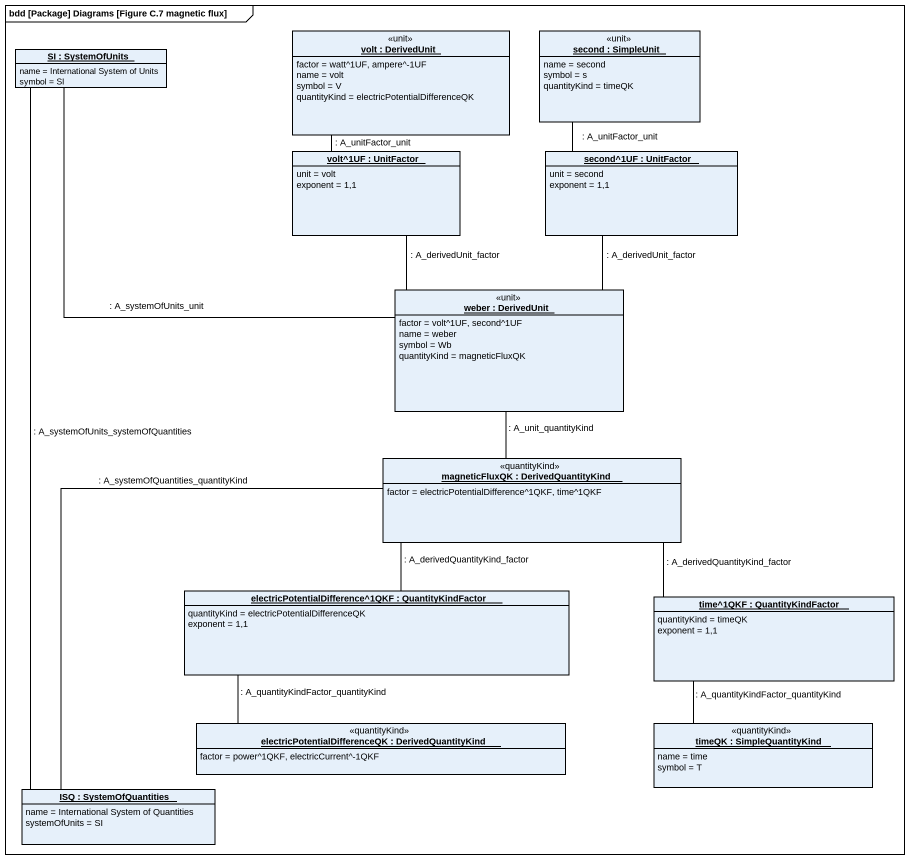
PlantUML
@startuml
mainframe bdd [Package] Diagrams [Figure C.7 magnetic flux]
hide circle
hide empty members
object "SI : SystemOfUnits" as SI {
  name = International System of Units
  symbol = SI
}
object "volt : DerivedUnit" as volt <<unit>> {
  factor = watt^1UF, ampere^-1UF
  name = volt
  symbol = V
  quantityKind = electricPotentialDifferenceQK
}
object "second : SimpleUnit" as second <<unit>> {
  name = second
  symbol = s
  quantityKind = timeQK
}
object "volt^1UF : UnitFactor" as volt_1UF {
  unit = volt
  exponent = 1,1
}
object "second^1UF : UnitFactor" as second_1UF {
  unit = second
  exponent = 1,1
}
object "weber : DerivedUnit" as weber <<unit>> {
  factor = volt^1UF, second^1UF
  name = weber
  symbol = Wb
  quantityKind = magneticFluxQK
}
object "magneticFluxQK : DerivedQuantityKind" as magneticFluxQK <<quantityKind>> {
  factor = electricPotentialDifference^1QKF, time^1QKF
}
object "electricPotentialDifference^1QKF : QuantityKindFactor" as electricPotentialDifference {
  quantityKind = electricPotentialDifferenceQK
  exponent = 1,1
}
object "time^1QKF : QuantityKindFactor" as time_1QKF {
  quantityKind = timeQK
  exponent = 1,1
}
object "electricPotentialDifferenceQK : DerivedQuantityKind" as electricPotentialDifferenceQ <<quantityKind>> {
  factor = power^1QKF, electricCurrent^-1QKF
}
object "timeQK : SimpleQuantityKind" as timeQK <<quantityKind>> {
  name = time
  symbol = T
}
object "ISQ : SystemOfQuantities" as ISQ {
  name = International System of Quantities
  systemOfUnits = SI
}
SI -- weber : : A_systemOfUnits_unit
volt_1UF -up- volt : : A_unitFactor_unit
second_1UF -up- second : : A_unitFactor_unit
weber -up- volt_1UF : : A_derivedUnit_factor
weber -up- second_1UF : : A_derivedUnit_factor
weber -- magneticFluxQK : : A_unit_quantityKind
magneticFluxQK -- electricPotentialDifference : : A_derivedQuantityKind_factor
magneticFluxQK -right- time_1QKF : : A_derivedQuantityKind_factor
time_1QKF -- timeQK : : A_quantityKindFactor_quantityKind
electricPotentialDifferenceQ -up- electricPotentialDifference : : A_quantityKindFactor_quantityKind
ISQ -up- SI : : A_systemOfUnits_systemOfQuantities
ISQ -up- magneticFluxQK : : A_systemOfQuantities_quantityKind
@enduml
